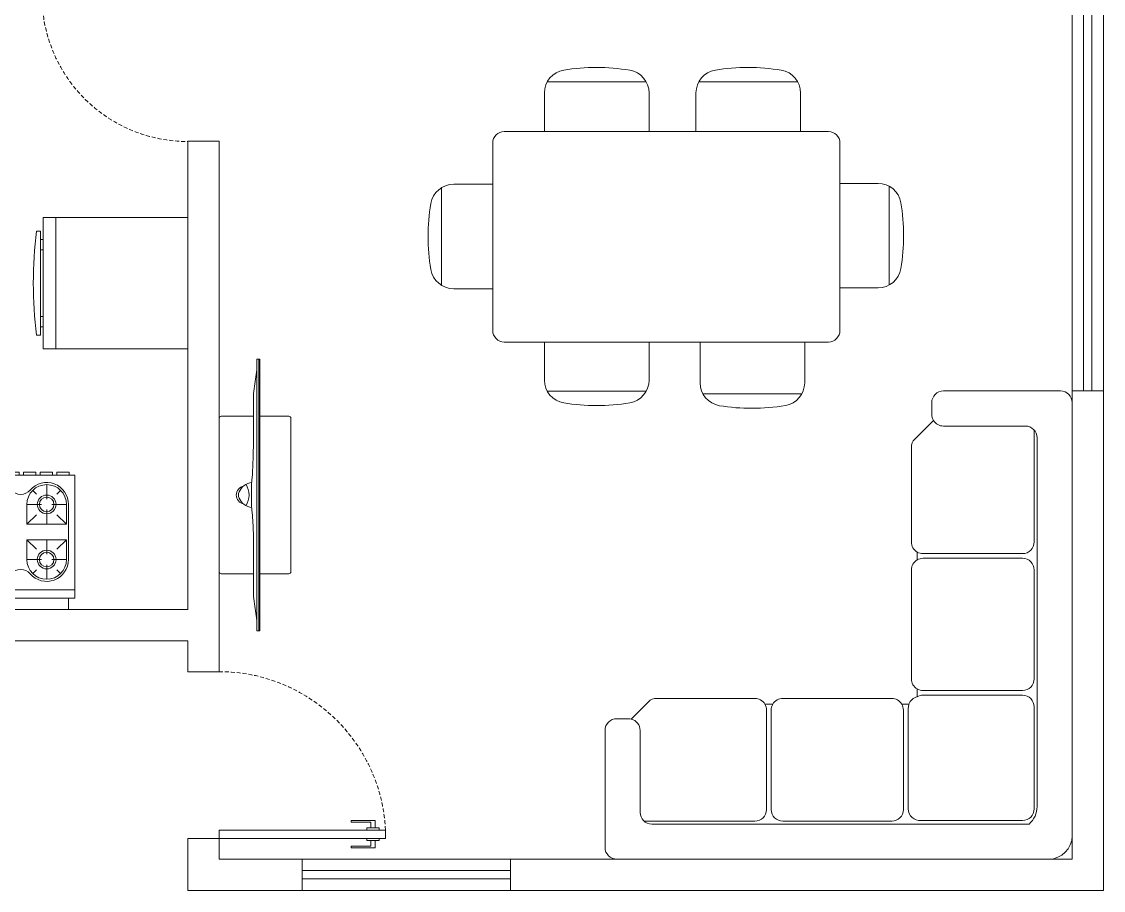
# Model space of a CAD drawing. Header units: centimetres. Extents: x 35234 to 67506, y -7058 to -4021.
# Drawn here: x 52794 to 53314, y -6128 to -5711 of the extents above; entities that cross this region are included whole.
import ezdxf

# ---------------------------------------------------------------- set-up
doc = ezdxf.new("R2010")
doc.units = ezdxf.units.CM
doc.header["$LTSCALE"] = 0.3
doc.linetypes.add('HIDDEN', pattern=[9.525, 6.35, -3.175])
for name, color, linetype, lineweight in [('Blocos', 242, 'Continuous', 5), ('Janelas', 86, 'Continuous', 5), ('Paredes', 87, 'Continuous', 20), ('Portas', 152, 'Continuous', 5)]:
    doc.layers.add(name, color=color, linetype=linetype, lineweight=lineweight)
doc.layers.get('0').off()

# ---------------------------------------------------------------- blocks, each defined once
blk = doc.blocks.new('Porta 80')
for p, q in [((-5, 75), (-8.5, 75)), ((-8.5, 75), (-8.5, 63.5)), ((-7.75, 63.5), (-7.75, 73)), ((-7.75, 73), (-5, 73)), ((-4, 77), (-5, 77)), ((-5, 77), (-5, 71)), ((0, 77), (1, 77)), ((1, 77), (1, 71)), ((1, 75), (4.5, 75)), ((3.75, 73), (1, 73)), ((3.75, 63.5), (3.75, 73)), ((4.5, 75), (4.5, 63.5)), ((-5, 71), (-4, 71)), ((1, 71), (0, 71)), ((-8.5, 63.5), (-7.75, 63.5)), ((4.5, 63.5), (3.75, 63.5))]:
    blk.add_line(p, q)
blk.add_lwpolyline([(-4, 0), (0, 0), (0, 80), (-4, 80)], close=True)
at = {"linetype": 'HIDDEN'}
blk.add_arc((0, 0), 80.1, 92.8624, 180, dxfattribs=at)
blk = doc.blocks.new('Porta 70')
for p, q in [((-5, 65), (-8.5, 65)), ((-8.5, 65), (-8.5, 53.5)), ((-7.75, 53.5), (-7.75, 63)), ((-7.75, 63), (-5, 63)), ((-4, 67), (-5, 67)), ((-5, 67), (-5, 61)), ((0, 67), (1, 67)), ((1, 67), (1, 61)), ((1, 65), (4.5, 65)), ((3.75, 63), (1, 63)), ((3.75, 53.5), (3.75, 63)), ((4.5, 65), (4.5, 53.5)), ((-5, 61), (-4, 61)), ((1, 61), (0, 61)), ((-8.5, 53.5), (-7.75, 53.5)), ((4.5, 53.5), (3.75, 53.5))]:
    blk.add_line(p, q)
blk.add_lwpolyline([(-4, 0), (0, 0), (0, 70), (-4, 70)], close=True)
at = {"linetype": 'HIDDEN'}
blk.add_arc((0, 0), 70.11, 93.2705, 180, dxfattribs=at)
blk = doc.blocks.new('Janela 100')
for p, q in [((100, 15), (0, 15)), ((0, 15), (0, 0)), ((100, 0), (100, 15)), ((100, 9.5), (0, 9.5)), ((0, 5.5), (100, 5.5)), ((0, 0), (100, 0))]:
    blk.add_line(p, q)
blk = doc.blocks.new('Janela 200')
for p, q in [((200, 15), (0, 15)), ((0, 15), (0, 0)), ((200, 0), (200, 15)), ((200, 9.5), (0, 9.5)), ((0, 5.5), (200, 5.5)), ((0, 0), (200, 0))]:
    blk.add_line(p, q)
blk = doc.blocks.new('sofá_5lugares')
at = {"layer": 'Blocos'}
for p, q in [((109.44, 225), (53.21, 225)), ((47.58, 219.38), (47.58, 213.75)), ((115.06, 11.25), (115.06, 219.38)), ((48.41, 210.81), (39.43, 201.82)), ((53.21, 208.13), (92.57, 208.13)), ((96.83, 206.18), (96.83, 152.46)), ((37.78, 152.46), (37.78, 197.85)), ((98.19, 202.51), (98.19, 25.29)), ((40.59, 147.59), (40.59, 143.83)), ((91.2, 146.83), (43.4, 146.83)), ((91.2, 144.59), (43.4, 144.59)), ((37.78, 86.66), (37.78, 138.96)), ((96.83, 138.96), (96.83, 86.66)), ((40.59, 81.79), (40.59, 78.04)), ((91.2, 81.04), (43.4, 81.04)), ((91.2, 78.79), (43.4, 78.79)), ((-96.9, 67.33), (-88.59, 75.64)), ((-84.62, 77.28), (-37.46, 77.28)), ((-28.83, 74.47), (-32.59, 74.47)), ((-23.96, 77.28), (28.33, 77.28)), ((36.65, 74.47), (33.2, 74.47)), ((96.83, 73.17), (96.83, 24.17)), ((-31.84, 23.86), (-31.84, 71.66)), ((-29.59, 23.86), (-29.59, 71.66)), ((33.96, 23.86), (33.96, 71.66)), ((36.32, 24.15), (36.32, 72.58)), ((-103.82, 67.48), (-98.19, 67.48)), ((-109.44, 5.62), (-109.44, 61.86)), ((-92.57, 61.86), (-92.57, 22.49)), ((98.19, 38.92), (98.19, 25.29)), ((-37.46, 18.24), (-90.62, 18.24)), ((33.96, 16.87), (-86.95, 16.87)), ((28.33, 18.24), (-23.96, 18.24)), ((33.96, 16.87), (94.4, 16.87)), ((91.2, 18.54), (42.41, 18.54)), ((-103.82, 0), (103.82, 0))]:
    blk.add_line(p, q, dxfattribs=at)
for centre, radius, start, end in [((53.21, 219.38), 5.62, 90, 180), ((109.44, 219.38), 5.62, 0, 90), ((53.21, 213.75), 5.62, 180, 211.548), ((53.21, 213.75), 5.62, 211.548, 270), ((92.57, 202.51), 5.62, 0, 90), ((43.4, 197.85), 5.62, 135, 180), ((43.4, 152.46), 5.62, 180, 240), ((91.2, 152.46), 5.62, 270, 0), ((43.4, 152.46), 5.62, 240, 270), ((43.4, 138.96), 5.62, 120, 180), ((43.4, 138.96), 5.62, 90, 120), ((91.2, 138.96), 5.62, 0, 90), ((43.4, 86.66), 5.62, 180, 240), ((91.2, 86.66), 5.62, 270, 0), ((41.94, 72.58), 5.62, 103.877, 160.3259), ((43.4, 86.66), 5.62, 240, 270), ((43.4, 73.17), 5.62, 90, 120), ((91.2, 73.17), 5.62, 0, 90), ((-84.62, 71.66), 5.62, 90, 135), ((-37.46, 71.66), 5.62, 30, 90), ((-37.46, 71.66), 5.62, 0, 30), ((-23.96, 71.66), 5.62, 150, 180), ((-23.96, 71.66), 5.62, 90, 150), ((28.33, 71.66), 5.62, 30, 90), ((28.33, 71.66), 5.62, 0, 30), ((41.94, 72.58), 5.62, 160.3259, 180), ((-103.82, 61.86), 5.62, 90, 180), ((-98.19, 61.86), 5.62, 76.6992, 90), ((-98.19, 61.86), 5.62, 0, 76.6992), ((-86.95, 22.49), 5.62, 180, 270), ((-37.46, 23.86), 5.62, 270, 0), ((-23.96, 23.86), 5.62, 180, 270), ((28.33, 23.86), 5.62, 270, 0), ((41.94, 24.15), 5.62, 180, 274.793), ((91.2, 24.17), 5.62, 270, 0), ((86.95, 25.29), 11.25, 311.512, 0), ((103.82, 11.25), 11.25, 270, 0), ((-103.82, 5.62), 5.62, 180, 270)]:
    blk.add_arc(centre, radius, start, end, dxfattribs=at)
blk = doc.blocks.new('tv_lcd')
at = {"layer": 'Blocos'}
for p, q in [((36.86, 0), (-36.86, 0)), ((-37.86, -1), (-37.86, -16.48)), ((37.86, -16.48), (37.86, -1)), ((-63.74, -18.2), (-65.3, -18.2)), ((-65.3, -18.2), (-65.3, -19.52)), ((-65.3, -19.16), (65.3, -19.16)), ((-65.3, -19.52), (-37.86, -19.52)), ((-63.74, -18.2), (63.74, -18.2)), ((-37.86, -16.48), (-45.31, -16.48)), ((-19.44, -16.48), (-37.86, -16.48)), ((-37.86, -19.52), (37.86, -19.52)), ((-37.86, -19.52), (-37.86, -33.5)), ((37.86, -16.48), (24.97, -16.48)), ((45.31, -16.48), (37.86, -16.48)), ((37.86, -33.5), (37.86, -19.52)), ((37.86, -19.52), (65.3, -19.52)), ((65.3, -18.2), (63.74, -18.2)), ((65.3, -19.52), (65.3, -18.2)), ((-36.86, -34.5), (36.86, -34.5))]:
    blk.add_line(p, q, dxfattribs=at)
for centre, radius, start, end in [((-36.86, -1), 1, 90, 180), ((36.86, -1), 1, 0, 90), ((1.96, -16.92), 8.07, 115, 171.452), ((0, -12.71), 4.43, 10.6263, 169.3737), ((0, -12.71), 3.43, 65, 115), ((-1.96, -16.92), 8.07, 8.548, 65), ((0, -115.53), 100, 84.4212, 95.5788), ((0, -4.85), 9.55, 237.9531, 302.0469), ((-63.74, 31.54), 49.74, 270, 280.6728), ((-45.31, -66.22), 49.74, 90, 100.6728), ((-19.44, 83.52), 100, 270, 275.5788), ((24.97, 229.21), 245.69, 266.4417, 270.0006), ((45.31, -66.22), 49.74, 79.3272, 90), ((63.74, 31.54), 49.74, 259.3272, 270), ((-36.86, -33.5), 1, 180, 270), ((36.86, -33.5), 1, 270, 0)]:
    blk.add_arc(centre, radius, start, end, dxfattribs=at)
blk = doc.blocks.new('mesa_sala_jantar')
at = {"layer": 'Blocos'}
for p, q in [((-23.34, 108.02), (23.59, 108.02)), ((-24.99, 102.2), (-24.99, 83.44)), ((25.23, 83.44), (25.23, 102.2)), ((45.03, 83.44), (-45.03, 83.44)), ((-50.59, 77.88), (-50.59, -77.88)), ((50.59, -77.88), (50.59, 77.88)), ((-74.24, 57.22), (-74.24, 9.69)), ((-68.9, 58.58), (-50.59, 58.58)), ((69.15, 58.58), (50.59, 58.58)), ((74.48, 57.22), (74.48, 9.69)), ((-50.59, 8.28), (-68.83, 8.28)), ((50.59, 8.28), (69.08, 8.28)), ((69.15, -14.25), (50.59, -14.25)), ((-75.54, -17.56), (-75.54, -65.1)), ((-70.2, -16.2), (-50.59, -16.2)), ((74.48, -15.61), (74.48, -63.15)), ((-50.59, -66.5), (-70.13, -66.5)), ((50.59, -64.55), (69.08, -64.55)), ((-45.03, -83.44), (45.03, -83.44)), ((-24.54, -83.44), (-24.54, -101.76)), ((25.68, -101.76), (25.68, -83.44)), ((-23.15, -107.13), (24.3, -107.13))]:
    blk.add_line(p, q, dxfattribs=at)
for centre, radius, start, end in [((0.12, 17.45), 97.02, 90, 99.3723), ((0.12, 17.45), 97.02, 80.6277, 90), ((-13.87, 102.2), 11.12, 99.3723, 180), ((14.11, 102.2), 11.12, 0, 80.6277), ((-45.03, 77.88), 5.56, 90, 180), ((45.03, 77.88), 5.56, 0, 90), ((-68.9, 47.46), 11.12, 90, 170.6936), ((69.15, 47.46), 11.12, 9.3064, 90), ((14.88, 33.73), 96.02, 170.6936, 180.0902), ((-14.63, 33.73), 96.02, 359.9098, 9.3064), ((17.2, 33.74), 98.34, 180.0902, 189.4567), ((-16.96, 33.74), 98.34, 350.5433, 359.9098), ((-68.83, 19.41), 11.12, 189.4567, 270), ((69.08, 19.41), 11.12, 270, 350.5433), ((69.15, -25.37), 11.12, 9.3064, 90), ((-70.2, -27.32), 11.12, 90, 170.6936), ((13.58, -41.05), 96.02, 170.6936, 180.0902), ((-14.63, -39.1), 96.02, 359.9098, 9.3064), ((15.9, -41.05), 98.34, 180.0902, 189.4567), ((-16.96, -39.1), 98.34, 350.5433, 359.9098), ((69.08, -53.43), 11.12, 270, 350.5433), ((-70.13, -55.38), 11.12, 189.4567, 270), ((-45.03, -77.88), 5.56, 180, 270), ((45.03, -77.88), 5.56, 270, 0), ((-13.42, -101.76), 11.12, 180, 260.6277), ((14.56, -101.76), 11.12, 279.3723, 0), ((0.57, -17.01), 97.02, 260.6277, 270), ((0.57, -17.01), 97.02, 270, 279.3723)]:
    blk.add_arc(centre, radius, start, end, dxfattribs=at)
blk = doc.blocks.new('fogão_6bocas')
at = {"layer": 'Blocos'}
for p, q in [((-33.81, 64.5), (-38.5, 64.5)), ((-38.5, 64.5), (-38.5, 5.5)), ((-27.82, 66), (-33.81, 66)), ((-33.81, 66), (-33.81, 64.5)), ((-27.82, 64.5), (-33.81, 64.5)), ((-27.82, 64.5), (-27.82, 66)), ((-10.19, 64.5), (-27.82, 64.5)), ((-4.19, 66), (-10.19, 66)), ((-10.19, 66), (-10.19, 64.5)), ((-4.19, 64.5), (-10.19, 64.5)), ((-4.19, 64.5), (-4.19, 66)), ((-2.19, 64.5), (-4.19, 64.5)), ((3.81, 66), (-2.19, 66)), ((-2.19, 66), (-2.19, 64.5)), ((3.81, 64.5), (-2.19, 64.5)), ((3.81, 64.5), (3.81, 66)), ((5.81, 64.5), (3.81, 64.5)), ((11.81, 66), (5.81, 66)), ((5.81, 66), (5.81, 64.5)), ((11.81, 64.5), (5.81, 64.5)), ((11.81, 64.5), (11.81, 66)), ((13.81, 64.5), (11.81, 64.5)), ((19.81, 66), (13.81, 66)), ((13.81, 66), (13.81, 64.5)), ((19.81, 64.5), (13.81, 64.5)), ((19.81, 64.5), (19.81, 66)), ((21.81, 64.5), (19.81, 64.5)), ((27.81, 66), (21.81, 66)), ((21.81, 66), (21.81, 64.5)), ((27.81, 64.5), (21.81, 64.5)), ((27.81, 64.5), (27.81, 66)), ((29.81, 64.5), (27.81, 64.5)), ((35.81, 66), (29.81, 66)), ((29.81, 66), (29.81, 64.5)), ((35.81, 64.5), (29.81, 64.5)), ((35.81, 64.5), (35.81, 66)), ((38.5, 64.5), (35.81, 64.5)), ((38.5, 5.5), (38.5, 64.5)), ((-29.95, 55.45), (-31.72, 57.22)), ((-25, 60), (-25, 53)), ((-20.05, 55.45), (-18.28, 57.22)), ((-4.95, 55.45), (-6.72, 57.22)), ((0, 60), (0, 53)), ((4.95, 55.45), (6.72, 57.22)), ((20.05, 55.45), (18.28, 57.22)), ((25, 60), (25, 53)), ((29.95, 55.45), (31.72, 57.22)), ((-35.5, 24), (-35.5, 50.5)), ((-34.5, 41), (-34.5, 50.5)), ((-34.5, 50.5), (-27.5, 50.5)), ((-25, 48), (-25, 41)), ((-22.5, 50.5), (-15.5, 50.5)), ((-15.5, 50.5), (-15.5, 41)), ((-9.5, 41), (-9.5, 50.5)), ((-9.5, 50.5), (-2.5, 50.5)), ((0, 48), (0, 41)), ((2.5, 50.5), (9.5, 50.5)), ((9.5, 50.5), (9.5, 41)), ((22.5, 50.5), (15.5, 50.5)), ((15.5, 50.5), (15.5, 41)), ((25, 48), (25, 41)), ((34.5, 50.5), (27.5, 50.5)), ((34.5, 41), (34.5, 50.5)), ((35.5, 50.5), (35.5, 24)), ((-29.95, 45.55), (-34.5, 41)), ((-20.05, 45.55), (-15.5, 41)), ((-4.95, 45.55), (-9.5, 41)), ((4.95, 45.55), (9.5, 41)), ((20.05, 45.55), (15.5, 41)), ((29.95, 45.55), (34.5, 41)), ((-15.5, 41), (-34.5, 41)), ((9.5, 41), (-9.5, 41)), ((15.5, 41), (34.5, 41)), ((-29.95, 28.95), (-34.5, 33.5)), ((-15.5, 33.5), (-34.5, 33.5)), ((-34.5, 33.5), (-34.5, 24)), ((-25, 26.5), (-25, 33.5)), ((-20.05, 28.95), (-15.5, 33.5)), ((-15.5, 24), (-15.5, 33.5)), ((9.5, 33.5), (-9.5, 33.5)), ((-9.5, 33.5), (-9.5, 24)), ((-4.95, 28.95), (-9.5, 33.5)), ((0, 26.5), (0, 33.5)), ((4.95, 28.95), (9.5, 33.5)), ((9.5, 24), (9.5, 33.5)), ((15.5, 24), (15.5, 33.5)), ((15.5, 33.5), (34.5, 33.5)), ((20.05, 28.95), (15.5, 33.5)), ((25, 26.5), (25, 33.5)), ((29.95, 28.95), (34.5, 33.5)), ((34.5, 33.5), (34.5, 24)), ((-34.5, 24), (-27.5, 24)), ((-25, 14.5), (-25, 21.5)), ((-22.5, 24), (-15.5, 24)), ((-9.5, 24), (-2.5, 24)), ((0, 14.5), (0, 21.5)), ((2.5, 24), (9.5, 24)), ((22.5, 24), (15.5, 24)), ((25, 14.5), (25, 21.5)), ((34.5, 24), (27.5, 24)), ((-29.95, 19.05), (-31.72, 17.28)), ((-20.05, 19.05), (-18.28, 17.28)), ((-4.95, 19.05), (-6.72, 17.28)), ((4.95, 19.05), (6.72, 17.28)), ((20.05, 19.05), (18.28, 17.28)), ((29.95, 19.05), (31.72, 17.28)), ((-38.5, 9.5), (38.5, 9.5)), ((-38.5, 5.5), (-35.5, 5.5)), ((-35.5, 5.5), (35.5, 5.5)), ((-35.5, 5.5), (-35.5, 0)), ((35.5, 0), (35.5, 5.5)), ((35.5, 5.5), (38.5, 5.5)), ((-35.5, 0), (35.5, 0))]:
    blk.add_line(p, q, dxfattribs=at)
for centre, radius in [((-25, 50.5), 6), ((-25, 50.5), 5), ((0, 50.5), 6), ((0, 50.5), 5), ((25, 50.5), 4.5), ((25, 50.5), 3.5), ((-25, 24), 4.5), ((-25, 24), 3.5), ((0, 24), 4.5), ((0, 24), 3.5), ((25, 24), 4.5), ((25, 24), 3.5)]:
    blk.add_circle(centre, radius, dxfattribs=at)
for centre, radius, start, end in [((-25, 50.5), 10.5, 40.7491, 180), ((-25, 50.5), 9.5, 0, 180), ((-12.5, 61.27), 6, 220.7491, 319.2509), ((0, 50.5), 9.5, 0, 180), ((0, 50.5), 10.5, 40.7491, 139.2509), ((12.5, 61.27), 6, 220.7491, 319.2509), ((25, 50.5), 9.5, 0, 180), ((25, 50.5), 10.5, 0, 139.2509), ((-25, 24), 10.5, 180, 319.2509), ((-25, 24), 9.5, 180, 0), ((0, 24), 9.5, 180, 0), ((25, 24), 9.5, 180, 0), ((25, 24), 10.5, 220.7491, 0), ((-12.5, 13.23), 6, 40.7491, 139.2509), ((0, 24), 10.5, 220.7491, 319.2509), ((12.5, 13.23), 6, 40.7491, 139.2509)]:
    blk.add_arc(centre, radius, start, end, dxfattribs=at)
blk = doc.blocks.new('geladeira')
at = {"layer": 'Blocos'}
for p, q in [((-21, 69.5), (-31.55, 69.5)), ((-31.55, 69.5), (-31.55, 0)), ((-25, 72.78), (-25, 70.78)), ((-25, 70.78), (-21, 70.78)), ((-16, 70.78), (-21, 70.78)), ((-21, 70.78), (-21, 69.5)), ((-16, 69.5), (-21, 69.5)), ((-16, 69.5), (-16, 70.78)), ((-16, 70.78), (16, 70.78)), ((16, 69.5), (-16, 69.5)), ((21, 70.78), (16, 70.78)), ((16, 70.78), (16, 69.5)), ((21, 69.5), (16, 69.5)), ((21, 69.5), (21, 70.78)), ((21, 70.78), (25, 70.78)), ((31.55, 69.5), (21, 69.5)), ((25, 70.78), (25, 72.78)), ((31.55, 0), (31.55, 69.5)), ((31.55, 63.5), (-31.55, 63.5)), ((-31.55, 0), (31.55, 0))]:
    blk.add_line(p, q, dxfattribs=at)
blk.add_arc((0, -134.84), 209.12, 83.134, 96.866, dxfattribs=at)

msp = doc.modelspace()

# ---------------------------------------------------------------- linework, layer by layer
at = {"layer": 'Paredes'}
for p, q in [((52874.038, -5768.176), (52874.038, -5993.176)), ((52874.038, -5768.176), (52889.038, -5768.176)), ((52889.038, -5768.176), (52889.038, -6023.176)), ((53299.038, -6113.176), (53299.038, -5888.176)), ((53314.038, -5888.176), (53299.038, -5888.176)), ((53314.038, -6128.176), (53314.038, -5888.176)), ((52629.038, -5993.176), (52874.038, -5993.176)), ((52614.038, -6008.176), (52874.038, -6008.176)), ((52874.038, -6008.176), (52874.038, -6023.176)), ((52874.038, -6023.176), (52889.038, -6023.176)), ((52874.038, -6103.176), (52874.038, -6128.176)), ((52889.038, -6103.176), (52874.038, -6103.176)), ((52889.038, -6103.176), (52889.038, -6113.176)), ((52889.038, -6113.176), (52929.038, -6113.176)), ((52929.038, -6113.176), (52929.038, -6128.176)), ((53029.038, -6113.176), (53299.038, -6113.176)), ((53029.038, -6113.176), (53029.038, -6128.176)), ((52874.038, -6128.176), (52929.038, -6128.176)), ((53029.038, -6128.176), (53314.038, -6128.176))]:
    msp.add_line(p, q, dxfattribs=at)

# ---------------------------------------------------------------- block references
at = {"layer": 'Blocos', "rotation": 90}
for name, p in [('mesa_sala_jantar', (53103.989, -5814.072)), ('geladeira', (52874.038, -5836.375)), ('tv_lcd', (52889.038, -5938.171))]:
    msp.add_blockref(name, p, dxfattribs=at)
at = {"layer": 'Blocos'}
for name, p in [('sofá_5lugares', (53183.974, -6113.176)), ('fogão_6bocas', (52781.183, -5993.176))]:
    msp.add_blockref(name, p, dxfattribs=at)
at = {"layer": 'Janelas', "rotation": 90}
msp.add_blockref('Janela 200', (53314.038, -5888.176), dxfattribs=at)
at = {"layer": 'Janelas'}
msp.add_blockref('Janela 100', (52929.038, -6128.176), dxfattribs=at)
at = {"layer": 'Portas'}
for name, p, rotation in [('Porta 70', (52874.038, -5698.176), 90), ('Porta 80', (52889.038, -6103.176), 269.9999999999935)]:
    msp.add_blockref(name, p, dxfattribs=dict(at, rotation=rotation))

doc.saveas('drawing.dxf')
